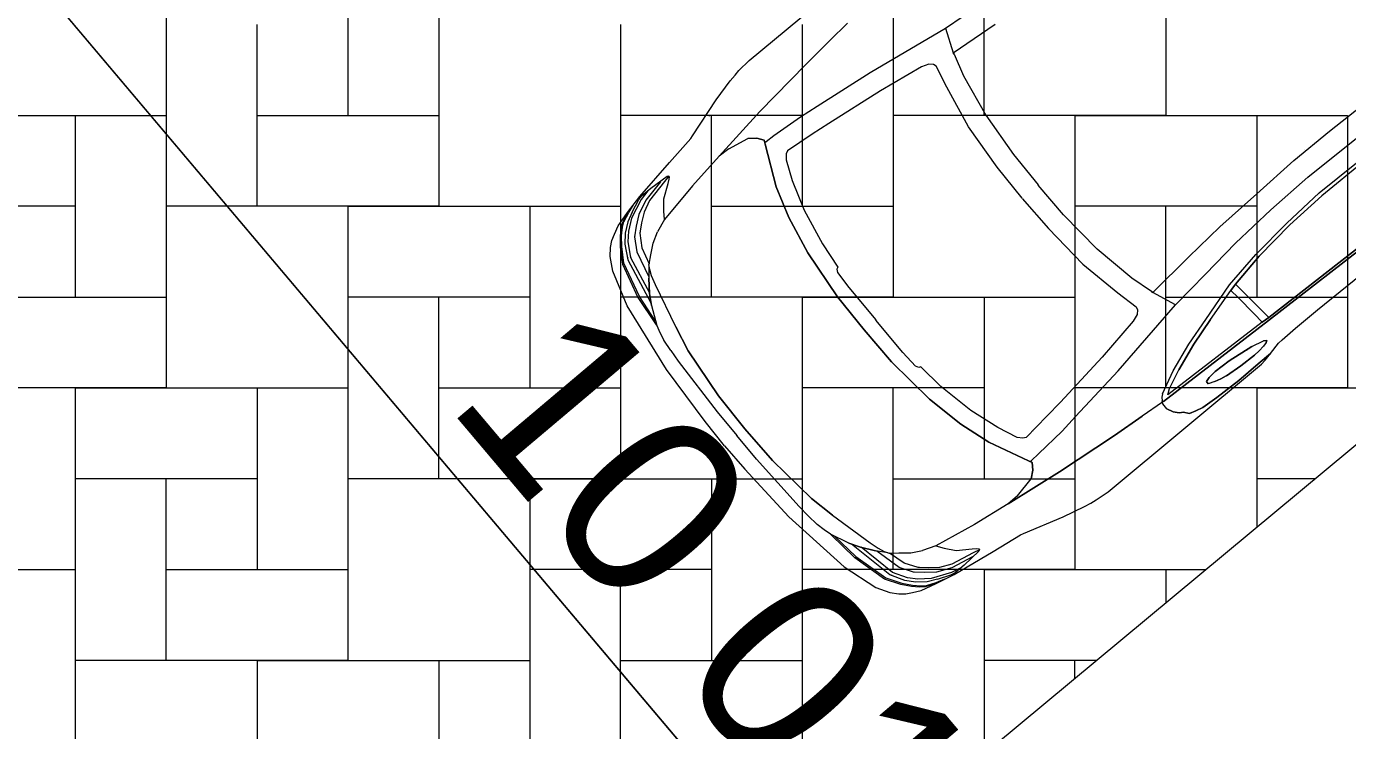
# Model space of a CAD drawing. Header units: millimetres. Extents: x 156050 to 369663, y -269476 to -128786.
# Drawn here: x 260743 to 265104, y -204221 to -201895 of the extents above; entities that cross this region are included whole.
import ezdxf

# ---------------------------------------------------------------- set-up
doc = ezdxf.new("R2010")
doc.units = ezdxf.units.MM
doc.header["$MEASUREMENT"] = 0
doc.set_wipeout_variables(frame=1)
doc.linetypes.add('Wipeout_Contour', pattern=[1000, 0, -1000])
doc.layers.add('BT_text_parcel', color=7, linetype='Continuous')
doc.layers.add('Situace - koordinační', color=7, linetype='Continuous')
doc.styles.add('GENEROVANÝ_STYL_1', font='Arial.ttf')
doc.dimstyles.new('GENEROVANÝ_STYL__1', dxfattribs={"dimtxt": 600, "dimasz": 456, "dimexe": 0.18, "dimexo": 0.0625, "dimgap": 0, "dimtad": 1, "dimdec": 0, "dimzin": 0, "dimdsep": 46, "dimtxsty": 'GENEROVANÝ_STYL_1', "dimblk": 'ARROWHEAD_2', "dimblk1": 'ARROWHEAD_2', "dimblk2": 'ARROWHEAD_2', "dimcen": 0.09, "dimse1": 1, "dimse2": 1, "dimclrd": 7, "dimclre": 7, "dimclrt": 7, "dimazin": 0, "dimtfac": 1, "dimtdec": 4, "dimtmove": 2, "dimatfit": 3, "dimfxl": 1, "dimtolj": 1, "dimtzin": 0, "dimarcsym": 0})

# ---------------------------------------------------------------- blocks, each defined once
blk = doc.blocks.new('*X11')
at = {"layer": 'Situace - koordinační', "color": 253, "linetype": 'Continuous', "lineweight": 13, "true_color": 0xa8a8a8}
for p, q in [((263604.5, -201289.2), (263604.5, -202189.2)), ((264504.5, -201289.2), (264504.5, -202189.2)), ((261204.5, -201589.2), (261204.5, -202489.2)), ((261804.5, -201589.2), (261804.5, -202189.2)), ((262104.5, -201589.2), (262104.5, -202489.2)), ((263904.5, -202189.2), (263904.5, -201589.2)), ((261504.5, -202489.2), (261504.5, -201889.2)), ((262704.5, -201889.2), (262704.5, -202789.2)), ((263304.5, -201889.2), (263304.5, -202489.2)), ((263604.5, -201889.2), (263604.5, -202789.2)), ((260304.5, -202189.2), (261204.5, -202189.2)), ((260904.5, -202189.2), (260904.5, -202789.2)), ((261204.5, -202189.2), (261204.5, -203089.2)), ((261504.5, -202189.2), (262104.5, -202189.2)), ((263304.5, -202189.2), (262704.5, -202189.2)), ((263004.5, -202789.2), (263004.5, -202189.2)), ((264504.5, -202189.2), (263604.5, -202189.2)), ((264204.5, -202189.2), (265104.5, -202189.2)), ((264204.5, -202189.2), (264204.5, -203089.2)), ((264804.5, -202189.2), (264804.5, -202789.2)), ((265104.5, -202189.2), (265104.5, -203089.2)), ((260904.5, -202489.2), (260304.5, -202489.2)), ((262104.5, -202489.2), (261204.5, -202489.2)), ((261804.5, -202489.2), (262704.5, -202489.2)), ((261804.5, -202489.2), (261804.5, -203389.2)), ((262404.5, -202489.2), (262404.5, -203089.2)), ((262704.5, -202489.2), (262704.5, -203389.2)), ((263004.5, -202489.2), (263604.5, -202489.2)), ((264804.5, -202489.2), (264204.5, -202489.2)), ((264504.5, -203089.2), (264504.5, -202489.2)), ((260604.5, -202789.2), (261204.5, -202789.2)), ((262404.5, -202789.2), (261804.5, -202789.2)), ((262104.5, -203389.2), (262104.5, -202789.2)), ((263604.5, -202789.2), (262704.5, -202789.2)), ((263304.5, -202789.2), (264204.5, -202789.2)), ((263304.5, -202789.2), (263304.5, -203689.2)), ((263904.5, -202789.2), (263904.5, -203389.2)), ((264204.5, -202789.2), (264204.5, -203689.2)), ((264504.5, -202789.2), (265104.5, -202789.2)), ((261204.5, -203089.2), (260304.5, -203089.2)), ((260904.5, -203089.2), (261804.5, -203089.2)), ((260904.5, -203089.2), (260904.5, -203989.2)), ((261504.5, -203089.2), (261504.5, -203689.2)), ((261804.5, -203089.2), (261804.5, -203989.2)), ((262104.5, -203089.2), (262704.5, -203089.2)), ((263904.5, -203089.2), (263304.5, -203089.2)), ((263604.5, -203689.2), (263604.5, -203089.2)), ((265104.5, -203089.2), (264204.5, -203089.2)), ((264804.5, -203089.2), (265357.3, -203089.2)), ((264804.5, -203089.2), (264804.5, -203548.9)), ((261504.5, -203389.2), (260904.5, -203389.2)), ((261204.5, -203989.2), (261204.5, -203389.2)), ((262704.5, -203389.2), (261804.5, -203389.2)), ((262404.5, -203389.2), (263304.5, -203389.2)), ((262404.5, -203389.2), (262404.5, -204289.2)), ((263004.5, -203389.2), (263004.5, -203989.2)), ((263304.5, -203389.2), (263304.5, -204289.2)), ((263604.5, -203389.2), (264204.5, -203389.2)), ((264996.6, -203389.2), (264804.5, -203389.2)), ((260004.5, -203689.2), (260904.5, -203689.2)), ((260904.5, -203689.2), (260904.5, -204589.2)), ((261204.5, -203689.2), (261804.5, -203689.2)), ((263004.5, -203689.2), (262404.5, -203689.2)), ((262704.5, -204289.2), (262704.5, -203689.2)), ((264204.5, -203689.2), (263304.5, -203689.2)), ((263904.5, -203689.2), (264635.8, -203689.2)), ((263904.5, -203689.2), (263904.5, -204297.3)), ((264504.5, -203689.2), (264504.5, -203798.4)), ((261804.5, -203989.2), (260904.5, -203989.2)), ((261504.5, -203989.2), (262404.5, -203989.2)), ((261504.5, -203989.2), (261504.5, -204889.2)), ((262104.5, -203989.2), (262104.5, -204589.2)), ((262404.5, -203989.2), (262404.5, -204889.2)), ((262704.5, -203989.2), (263304.5, -203989.2)), ((264275, -203989.2), (263904.5, -203989.2)), ((264204.5, -204047.9), (264204.5, -203989.2))]:
    blk.add_line(p, q, dxfattribs=at)
blk = doc.blocks.new('výplň_1')
at = {"color": 254, "linetype": 'Wipeout_Contour', "lineweight": 0, "ltscale": 14459165.28293714}
blk.add_wipeout([(257736.9, -202722.8), (257704.5, -202761.1), (257472.8, -203118.3), (257287.4, -203501.5), (257151.3, -203904.9), (257066.6, -204322.1), (257034.6, -204746.6), (257055.8, -205171.8), (257129.9, -205591), (257255.7, -205997.7), (257431.3, -206385.5), (257653.9, -206748.4), (293199.4, -249246.5), (293593.1, -249026.5), (259030.8, -207703.9), (259010.1, -207427.9), (259010.7, -207151.1), (259032.5, -206875.2), (259075.4, -206601.8), (259139.1, -206332.5), (259177.9, -206211.2), (260581.5, -208143.5), (260762.6, -208392.9), (294380.6, -248586.5), (294774.4, -248366.5), (262964.5, -210334.7), (261108.9, -208103.2), (260971.3, -207916.8), (260963.2, -207902.5), (260856.1, -207715.7), (260764.9, -207502.7), (260698.9, -207280.6), (260658.9, -207052.4), (260645.5, -206821.1), (260658.9, -206589.8), (260698.9, -206361.5), (260764.9, -206139.4), (260841.1, -205961.6), (261312, -206453), (268416.5, -200545.4), (264580.3, -195932), (259462.5, -200187.6), (257296.6, -202263.4)], dxfattribs=at).dxf.layer = 'Situace - koordinační'
at = {"layer": 'Situace - koordinační', "color": 7, "linetype": 'Continuous', "lineweight": 13, "flags": 128}
blk.add_lwpolyline([(261312, -206453), (268416.5, -200545.4), (264580.3, -195932), (259462.5, -200187.6), (257296.6, -202263.4), (257736.9, -202722.8), (257704.5, -202761.1), (257472.8, -203118.3), (257287.4, -203501.5), (257151.3, -203904.9), (257066.6, -204322.1)], dxfattribs=at)
at = {"layer": 'Situace - koordinační', "color": 253, "linetype": 'Continuous', "lineweight": 13, "true_color": 0xa8a8a8}
blk.add_blockref('*X11', (0, 0), dxfattribs=at)
blk = doc.blocks.new('Luxusní auto 2 27_2')
at = {"layer": 'Situace - koordinační', "color": 253, "linetype": 'Continuous', "lineweight": 13, "true_color": 0xa8a8a8}
for p, q in [((2632.8, 918), (2591, 908.6)), ((2660.9, 923.9), (2632.8, 918)), ((2685.7, 918.4), (2632.8, 918)), ((2632.8, 918), (2685.7, 918.4)), ((2678.7, 926.3), (2660.9, 923.9)), ((3337.5, 926.3), (2678.7, 926.3)), ((2770.5, 919.6), (2685.7, 918.4)), ((2685.7, 918.4), (2770.5, 919.6)), ((2862.2, 917.1), (2770.5, 919.6)), ((2770.5, 919.6), (2862.2, 917.1)), ((2919.3, 912.2), (2862.2, 917.1)), ((2862.2, 917.1), (2919.3, 912.2)), ((3384.9, 922.1), (3337.5, 926.3)), ((3404.8, 918.6), (3384.9, 922.1)), ((3428.8, 914), (3404.8, 918.6)), ((2422, 906.3), (1836.8, 913.2)), ((2515.9, 906.4), (2422, 906.3)), ((2575.4, 908.2), (2515.9, 906.4)), ((2591, 908.6), (2575.4, 908.2)), ((2615.4, 877.6), (2620.7, 881.4)), ((2620.7, 881.4), (2615.4, 877.6)), ((2624.3, 870.9), (2615.4, 877.6)), ((2615.4, 877.6), (2624.3, 870.9)), ((2620.7, 881.4), (2635.3, 884.2)), ((2635.3, 884.2), (2656.3, 887.4)), ((2656.3, 887.4), (2635.3, 884.2)), ((2656.3, 887.4), (2677.3, 888.9)), ((2677.3, 888.9), (2656.3, 887.4)), ((2677.3, 888.9), (2734.7, 886.7)), ((2734.7, 886.7), (2677.3, 888.9)), ((2734.7, 886.7), (2792.1, 881.3)), ((2792.1, 881.3), (2734.7, 886.7)), ((2792.1, 881.3), (2792.8, 881.2)), ((2792.8, 881.2), (2812.9, 877.1)), ((2812.9, 877.1), (2792.8, 881.2)), ((2812.9, 877.1), (2833.7, 871.2)), ((2833.7, 871.2), (2812.9, 877.1)), ((2943.5, 906.7), (2919.3, 912.2)), ((2919.3, 912.2), (2943.5, 906.7)), ((2965.2, 900.1), (2943.5, 906.7)), ((2943.5, 906.7), (2965.2, 900.1)), ((2979.1, 883.1), (2965.2, 900.1)), ((2965.2, 900.1), (2979.1, 883.1)), ((2983.5, 880.6), (2979.1, 883.1)), ((2979.1, 883.1), (2983.5, 880.6)), ((2990.7, 875.8), (2983.5, 880.6)), ((2983.5, 880.6), (2990.7, 875.8)), ((3003.7, 860.8), (2990.7, 875.8)), ((2990.7, 875.8), (3003.7, 860.8)), ((3504.4, 895.6), (3428.8, 914)), ((3640.4, 854.1), (3504.4, 895.6)), ((1866.3, 854.1), (2568, 830)), ((2568, 830), (1866.3, 854.1)), ((2561.4, 822.6), (1957.9, 841.8)), ((1957.9, 841.8), (2561.4, 822.6)), ((2568, 830), (3006.2, 813.8)), ((3006.2, 813.8), (2568, 830)), ((2665.8, 861.2), (2624.3, 870.9)), ((2753.3, 850.1), (2665.8, 861.2)), ((2665.8, 861.2), (2753.3, 850.1)), ((2684.7, 858.8), (2685.1, 860.1)), ((2811.9, 847.1), (2753.3, 850.1)), ((2753.3, 850.1), (2811.9, 847.1)), ((2839.5, 849.4), (2811.9, 847.1)), ((2811.9, 847.1), (2839.5, 849.4)), ((2833.7, 871.2), (2855.3, 863.1)), ((2855.2, 854.4), (2839.5, 849.4)), ((2839.5, 849.4), (2855.2, 854.4)), ((2855.3, 863.1), (2855.2, 854.4)), ((2855.2, 854.4), (2855.3, 863.1)), ((3013.4, 839.5), (3003.7, 860.8)), ((3003.7, 860.8), (3013.4, 839.5)), ((3013.4, 839.5), (3012.2, 818.8)), ((3556, 869.2), (3556.2, 869.9)), ((3650.2, 850.8), (3640.4, 854.1)), ((3755.5, 835.7), (3650.2, 850.8)), ((3902.6, 811.8), (3755.5, 835.7)), ((2572, 707.5), (2561.4, 822.6)), ((2588.1, 821.7), (2561.4, 822.6)), ((2561.4, 822.6), (2588.1, 821.7)), ((2588.1, 821.7), (2980.5, 806.5)), ((2588.1, 821.7), (2590.7, 783.4)), ((2590.7, 783.4), (2588.1, 821.7)), ((2963.8, 793.9), (2900.3, 766.6)), ((2993, 792.7), (2917.1, 756.7)), ((2980.5, 806.5), (2963.8, 793.9)), ((2993, 792.7), (3001.1, 799.3)), ((2993, 792.7), (3001.1, 799.3)), ((3001.1, 799.3), (3008.5, 810)), ((3006.2, 813.8), (3009.9, 813.3)), ((3012.2, 818.8), (3008.5, 810)), ((3009.9, 813.3), (3091.4, 806.5)), ((3202.2, 796.8), (3091.4, 806.5)), ((3091.4, 806.5), (3202.2, 796.8)), ((3418.5, 773.7), (3202.2, 796.8)), ((3202.2, 796.8), (3418.5, 773.7)), ((3786.1, 802.6), (3791.1, 804.7)), ((3786.5, 798.5), (3786.1, 802.6)), ((3786.1, 802.2), (3808.6, 797.3)), ((3791.2, 793.1), (3786.5, 798.5)), ((3791.1, 804.7), (3857.5, 809.1)), ((3803, 784.1), (3791.2, 793.1)), ((3808.6, 797.3), (3886.8, 780.9)), ((3818.8, 805.6), (3894.9, 790.2)), ((3857.5, 809.1), (3913.2, 809.4)), ((3869.5, 809.1), (3905, 801.1)), ((3879.3, 806.8), (3879.1, 806.9)), ((3894.9, 790.2), (3942.4, 768)), ((3911.7, 805.7), (3897.4, 809.1)), ((3967.6, 796.7), (3902.6, 811.8)), ((3905, 801.1), (3969.3, 773.4)), ((3955.3, 788.5), (3911.7, 805.7)), ((3964.9, 794.1), (3935.6, 803.6)), ((3955.3, 788.5), (3986.5, 773.3)), ((3996.7, 781), (3964.9, 794.1)), ((3967.6, 796.7), (3971.3, 795.1)), ((4019.8, 782.6), (3967.6, 796.7)), ((3971.3, 795.1), (4002.3, 781.5)), ((2590.7, 783.4), (2597.2, 707.5)), ((2597.2, 707.5), (2590.7, 783.4)), ((2808, 732.8), (2900.3, 766.6)), ((2900.3, 766.6), (2808, 732.8)), ((2917.1, 756.7), (2820.9, 722)), ((2897.8, 766.8), (2897.7, 766.8)), ((3616.4, 746.7), (3418.5, 773.7)), ((3418.5, 773.7), (3616.4, 746.7)), ((3575.7, 745.3), (3505.6, 731.3)), ((3575.7, 745.3), (3616.4, 746.7)), ((3616.4, 746.7), (3745.8, 727.7)), ((3846.5, 754.9), (3803, 784.1)), ((3872.9, 724), (3846.5, 754.9)), ((3886.8, 780.9), (3925, 762.7)), ((3925, 762.7), (3953.6, 741)), ((3942.4, 768), (3974.7, 743.7)), ((3969.3, 773.4), (4004.3, 746.8)), ((3974.7, 743.7), (4001.1, 719.8)), ((3986.5, 773.3), (4016.8, 749)), ((4011.5, 770.5), (3996.7, 781)), ((4002.3, 781.5), (4017.4, 770.7)), ((4004.3, 746.8), (4028.5, 721.7)), ((4031.3, 750.5), (4011.5, 770.5)), ((4016.8, 749), (4040.9, 722.5)), ((4017.4, 770.7), (4036.5, 751.4)), ((4046.7, 769.6), (4019.8, 782.6)), ((4054.1, 723), (4031.3, 750.5)), ((4036.5, 751.4), (4059.2, 723.9)), ((4066.1, 758.6), (4046.7, 769.6)), ((4084.5, 743.8), (4066.1, 758.6)), ((4104.4, 721.6), (4084.5, 743.8)), ((2575, 668.2), (2572, 707.5)), ((2572, 707.5), (2575, 668.2)), ((2597.2, 707.5), (2600.5, 674.3)), ((2600.5, 674.3), (2597.2, 707.5)), ((2713.8, 705.5), (2600.5, 674.3)), ((2713.8, 705.5), (2808, 732.8)), ((2808, 732.8), (2713.8, 705.5)), ((2820.9, 722), (2725.8, 694.9)), ((3468.3, 692.2), (3482.3, 712.7)), ((3482.3, 712.7), (3468.3, 692.2)), ((3482.3, 712.7), (3505.6, 731.3)), ((3505.6, 731.3), (3482.3, 712.7)), ((3745.8, 727.7), (3888.7, 700.7)), ((3746.7, 725.2), (3746.7, 725.2)), ((3888.7, 700.7), (3872.9, 724)), ((3888.7, 700.7), (3932, 684.1)), ((3953.6, 741), (3979.3, 718.6)), ((3976.2, 718.6), (3976.3, 718.5)), ((3979.3, 718.6), (4005.7, 676.8)), ((3998, 719.7), (3998.1, 719.6)), ((4001.1, 719.8), (4026.9, 677.6)), ((4026.7, 721.4), (4026.9, 721.3)), ((4026.9, 721.3), (4026.7, 721.4)), ((4028.5, 721.7), (4054.8, 676.8)), ((4040.9, 722.5), (4066.7, 676.4)), ((4083.9, 676), (4054.1, 723)), ((4059.2, 723.9), (4089.1, 676.8)), ((4128.8, 679.4), (4104.4, 721.6)), ((2456.2, 646.6), (2575, 668.2)), ((2575, 668.2), (2456.2, 646.6)), ((2592.2, 657.7), (2461.4, 635.4)), ((2575, 668.2), (2600.5, 674.3)), ((2600.5, 674.3), (2575, 668.2)), ((2725.8, 694.9), (2592.2, 657.7)), ((3261.3, 666.9), (3056, 640.4)), ((3326, 674.9), (3261.3, 666.9)), ((3433.7, 683.1), (3326, 674.9)), ((3465.6, 684.9), (3433.7, 683.1)), ((3471.6, 685.1), (3465.6, 684.9)), ((3474.2, 679.7), (3468.3, 692.2)), ((3468.3, 692.2), (3474.2, 679.7)), ((3535.7, 548.7), (3474.2, 679.7)), ((3474.2, 679.7), (3535.7, 548.7)), ((3966.9, 665.1), (3932, 684.1)), ((3997.4, 640.5), (3966.9, 665.1)), ((4003.2, 676.4), (4003.1, 676.6)), ((4003.1, 676.6), (4003.2, 676.4)), ((4005.7, 676.8), (4021.2, 621.1)), ((4026.9, 677.6), (4049.3, 589.1)), ((4052.8, 677.3), (4052.9, 676.8)), ((4052.9, 676.8), (4052.8, 677.3)), ((4054.8, 676.8), (4081.1, 546.6)), ((4061.9, 681.6), (4062.5, 680.4)), ((4066.7, 676.4), (4098.9, 517.8)), ((4114.6, 558.8), (4083.9, 676)), ((4089.1, 676.8), (4120.1, 559.5)), ((4165.4, 560.2), (4128.8, 679.4)), ((2170.5, 613.4), (1933.2, 616.3)), ((1988.9, 627.6), (2170.1, 625.8)), ((2170.1, 625.8), (2312.6, 632.3)), ((2316.7, 621.6), (2170.5, 613.4)), ((2312.6, 632.3), (2456.2, 646.6)), ((2461.4, 635.4), (2316.7, 621.6)), ((3056, 640.4), (2771.1, 594.4)), ((3333.2, 605.6), (3430.8, 616.2)), ((3399.4, 612.1), (3401.8, 613.1)), ((3430.8, 616.2), (3440.6, 610.9)), ((3440.6, 610.9), (3453.6, 596.1)), ((4022.1, 620.4), (3997.4, 640.5)), ((4022.1, 620.4), (4023.3, 620.4)), ((4031.7, 604.9), (4023.3, 620.4)), ((4025.4, 616.6), (4052.1, 585.9)), ((2630.6, 579.7), (2488.8, 564.2)), ((2771.1, 594.4), (2630.6, 579.7)), ((2771.1, 594.4), (2803.2, 515)), ((2913.4, 546.2), (3068.5, 572.4)), ((3068.5, 572.4), (3268.6, 598.7)), ((3268.6, 598.7), (3333.2, 605.6)), ((3453.6, 596.1), (3481.8, 531)), ((4040.2, 584.9), (4031.7, 604.9)), ((4049.6, 554.2), (4040.2, 584.9)), ((4052.1, 585.9), (4082.7, 544.4)), ((4082.7, 544.4), (4052.1, 585.9)), ((2165.9, 548.9), (1924.6, 554)), ((2328.3, 554), (2165.9, 548.9)), ((2488.8, 564.2), (2328.3, 554)), ((2875.5, 516.8), (2878.6, 526.6)), ((2878.6, 526.6), (2889.5, 537.6)), ((2889.5, 537.6), (2913.4, 546.2)), ((3481.8, 531), (3513.7, 430.3)), ((3568.3, 443.7), (3535.7, 548.7)), ((3535.7, 548.7), (3568.3, 443.7)), ((4086, 404.5), (4049.6, 554.2)), ((4082.7, 544.4), (4103.6, 510)), ((4103.6, 510), (4082.7, 544.4)), ((4125.5, 462.1), (4114.6, 558.8)), ((4120.1, 559.5), (4131.5, 451.2)), ((4200.7, 316.1), (4165.4, 560.2)), ((2013.5, 478.2), (1854.3, 481.6)), ((2330.6, 484.2), (2166.3, 478)), ((2494.2, 490.3), (2330.6, 484.2)), ((2636.4, 499.6), (2494.2, 490.3)), ((2803.2, 515), (2636.4, 499.6)), ((2804.5, 509.6), (2803.2, 515)), ((2803.2, 515), (2804.5, 509.6)), ((2804.5, 509.6), (2826.1, 434.5)), ((2892.4, 441.7), (2875.5, 516.8)), ((4103.6, 510), (4131.8, 448.3)), ((2166.3, 478), (2013.5, 478.2)), ((2115.2, 472.4), (2115.2, 472.1)), ((2115.2, 472.1), (2115.2, 472.4)), ((2921, 294.7), (2892.4, 441.7)), ((3594.9, 314.5), (3568.3, 443.7)), ((3568.3, 443.7), (3594.9, 314.5)), ((4131.8, 448.3), (4131.5, 451.3)), ((4131.8, 448.3), (4138.6, 423.7)), ((2826.1, 434.5), (2853.2, 287.7)), ((3513.7, 430.3), (3539.1, 306)), ((4104.9, 317.8), (4086, 404.5)), ((4086, 404.5), (4104.9, 317.8)), ((4086.7, 397.1), (4086.7, 397.1)), ((4138.6, 423.7), (4144.8, 396.1)), ((4149.6, 355), (4144.8, 396.1)), ((4149.6, 355), (4153.1, 312.1)), ((3539.1, 306), (3549.2, 213.9)), ((3613, 139.9), (3594.9, 314.5)), ((3594.9, 314.5), (3613, 139.9)), ((4123, 139.4), (4104.9, 317.8)), ((4104.9, 317.8), (4123, 139.4)), ((4153.1, 312.1), (4161.1, 101.7)), ((4212, 102.3), (4200.7, 316.1)), ((2853.2, 287.7), (2865.2, 129.1)), ((2933.3, 132.3), (2921, 294.7)), ((3549.2, 213.9), (3555.8, 211.2)), ((3555.8, 211.2), (3561.2, 201.4)), ((3561.2, 201.4), (3564.4, 139.1)), ((2935.8, 0.2), (2933.3, 132.3)), ((3564.4, 139.1), (3564.4, 0.2)), ((3614.5, 0), (3613, 139.9)), ((3613, 139.9), (3614.5, 0)), ((4126.4, 0), (4123, 139.4)), ((4123, 139.4), (4126.4, 0)), ((2865.2, 129.1), (2866.9, 0.2)), ((4161.1, 101.7), (4161.6, 0)), ((4213.6, 0), (4212, 102.3)), ((3614.5, 0), (3613, -139.9)), ((3613, -139.9), (3614.5, 0)), ((4126.4, 0), (4123, -139.4)), ((4123, -139.4), (4126.4, 0)), ((4161.1, -101.7), (4161.6, 0)), ((4213.6, 0), (4212, -102.3)), ((2865.2, -129.1), (2866.9, -0.2)), ((2935.8, -0.2), (2933.3, -132.3)), ((3564.4, -139.1), (3564.4, -0.2)), ((2853.2, -287.7), (2865.2, -129.1)), ((4153.1, -312.1), (4161.1, -101.7)), ((4212, -102.3), (4200.7, -316.1)), ((2933.3, -132.3), (2921, -294.7)), ((3561.2, -201.4), (3564.4, -139.1)), ((3613, -139.9), (3594.9, -314.5)), ((3594.9, -314.5), (3613, -139.9)), ((4123, -139.4), (4104.9, -317.8)), ((4104.9, -317.8), (4123, -139.4)), ((3539.1, -306), (3549.2, -213.9)), ((3549.2, -213.9), (3555.8, -211.2)), ((3555.8, -211.2), (3561.2, -201.4)), ((2826.1, -434.5), (2853.2, -287.7)), ((2921, -294.7), (2892.4, -441.7)), ((3513.7, -430.3), (3539.1, -306)), ((3594.9, -314.5), (3568.3, -443.7)), ((3568.3, -443.7), (3594.9, -314.5)), ((4104.9, -317.8), (4086, -404.5)), ((4086, -404.5), (4104.9, -317.8)), ((4149.6, -355), (4153.1, -312.1)), ((4200.7, -316.1), (4165.4, -560.2)), ((4149.6, -355), (4144.8, -396.1)), ((2804.5, -509.6), (2826.1, -434.5)), ((3481.8, -531), (3513.7, -430.3)), ((4086, -404.5), (4049.6, -554.2)), ((4086.7, -397.1), (4086.7, -397.1)), ((4131.8, -448.3), (4138.6, -423.7)), ((4138.6, -423.7), (4144.8, -396.1)), ((2892.4, -441.7), (2875.5, -516.8)), ((3568.3, -443.7), (3535.7, -548.7)), ((3535.7, -548.7), (3568.3, -443.7)), ((4103.6, -510), (4131.8, -448.3)), ((4125.5, -462.1), (4114.6, -558.8)), ((4120.1, -559.5), (4131.5, -451.2)), ((4131.8, -448.3), (4131.5, -451.3)), ((2803.2, -515), (2636.4, -499.6)), ((2771.1, -594.4), (2803.2, -515)), ((2804.5, -509.6), (2803.2, -515)), ((2803.2, -515), (2804.5, -509.6)), ((2875.5, -516.8), (2878.6, -526.6)), ((4066.7, -676.4), (4098.9, -517.8)), ((4082.7, -544.4), (4103.6, -510)), ((4103.6, -510), (4082.7, -544.4)), ((2878.6, -526.6), (2889.5, -537.6)), ((2889.5, -537.6), (2913.4, -546.2)), ((2913.4, -546.2), (3068.5, -572.4)), ((3453.6, -596.1), (3481.8, -531)), ((3535.7, -548.7), (3474.2, -679.7)), ((3474.2, -679.7), (3535.7, -548.7)), ((4049.6, -554.2), (4040.2, -584.9)), ((4052.1, -585.9), (4082.7, -544.4)), ((4082.7, -544.4), (4052.1, -585.9)), ((4054.8, -676.8), (4081.1, -546.6)), ((4114.6, -558.8), (4083.9, -676)), ((4089.1, -676.8), (4120.1, -559.5)), ((4165.4, -560.2), (4128.8, -679.4)), ((2771.1, -594.4), (2630.6, -579.7)), ((3056, -640.4), (2771.1, -594.4)), ((3068.5, -572.4), (3268.6, -598.7)), ((3268.6, -598.7), (3333.2, -605.6)), ((3333.2, -605.6), (3430.8, -616.2)), ((3440.6, -610.9), (3453.6, -596.1)), ((4031.7, -604.9), (4023.3, -620.4)), ((4025.4, -616.6), (4052.1, -585.9)), ((4026.9, -677.6), (4049.3, -589.1)), ((4040.2, -584.9), (4031.7, -604.9)), ((3261.3, -666.9), (3056, -640.4)), ((3399.4, -612.1), (3401.8, -613.1)), ((3430.8, -616.2), (3440.6, -610.9)), ((3997.4, -640.5), (3966.9, -665.1)), ((4022.1, -620.4), (3997.4, -640.5)), ((4005.7, -676.8), (4021.2, -621.1)), ((4022.1, -620.4), (4023.3, -620.4)), ((3326, -674.9), (3261.3, -666.9)), ((3433.7, -683.1), (3326, -674.9)), ((3465.6, -684.9), (3433.7, -683.1)), ((3471.6, -685.1), (3465.6, -684.9)), ((3474.2, -679.7), (3468.3, -692.2)), ((3468.3, -692.2), (3474.2, -679.7)), ((3468.3, -692.2), (3482.3, -712.7)), ((3482.3, -712.7), (3468.3, -692.2)), ((3888.7, -700.7), (3932, -684.1)), ((3966.9, -665.1), (3932, -684.1)), ((3979.3, -718.6), (4005.7, -676.8)), ((4001.1, -719.8), (4026.9, -677.6)), ((4003.2, -676.4), (4003.1, -676.6)), ((4003.1, -676.6), (4003.2, -676.4)), ((4028.5, -721.7), (4054.8, -676.8)), ((4040.9, -722.5), (4066.7, -676.4)), ((4052.8, -677.3), (4052.9, -676.8)), ((4052.9, -676.8), (4052.8, -677.3)), ((4083.9, -676), (4054.1, -723)), ((4059.2, -723.9), (4089.1, -676.8)), ((4061.9, -681.6), (4062.5, -680.4)), ((4128.8, -679.4), (4104.4, -721.6)), ((3482.3, -712.7), (3505.6, -731.3)), ((3505.6, -731.3), (3482.3, -712.7)), ((3575.7, -745.3), (3505.6, -731.3)), ((3616.4, -746.7), (3745.8, -727.7)), ((3745.8, -727.7), (3888.7, -700.7)), ((3746.7, -725.2), (3746.7, -725.2)), ((3872.9, -724), (3846.5, -754.9)), ((3888.7, -700.7), (3872.9, -724)), ((3925, -762.7), (3953.6, -741)), ((3953.6, -741), (3979.3, -718.6)), ((3974.7, -743.7), (4001.1, -719.8)), ((3976.2, -718.6), (3976.3, -718.5)), ((3998, -719.7), (3998.1, -719.6)), ((4004.3, -746.8), (4028.5, -721.7)), ((4016.8, -749), (4040.9, -722.5)), ((4026.7, -721.4), (4026.9, -721.3)), ((4026.9, -721.3), (4026.7, -721.4)), ((4054.1, -723), (4031.3, -750.5)), ((4036.5, -751.4), (4059.2, -723.9)), ((4104.4, -721.6), (4084.5, -743.8)), ((3418.5, -773.7), (3202.2, -796.8)), ((3202.2, -796.8), (3418.5, -773.7)), ((3616.4, -746.7), (3418.5, -773.7)), ((3418.5, -773.7), (3616.4, -746.7)), ((3575.7, -745.3), (3616.4, -746.7)), ((3803, -784.1), (3791.2, -793.1)), ((3846.5, -754.9), (3803, -784.1)), ((3808.6, -797.3), (3886.8, -780.9)), ((3886.8, -780.9), (3925, -762.7)), ((3894.9, -790.2), (3942.4, -768)), ((3905, -801.1), (3969.3, -773.4)), ((3942.4, -768), (3974.7, -743.7)), ((3955.3, -788.5), (3986.5, -773.3)), ((3996.7, -781), (3964.9, -794.1)), ((4019.8, -782.6), (3967.6, -796.7)), ((3969.3, -773.4), (4004.3, -746.8)), ((3971.3, -795.1), (4002.3, -781.5)), ((3986.5, -773.3), (4016.8, -749)), ((4011.5, -770.5), (3996.7, -781)), ((4002.3, -781.5), (4017.4, -770.7)), ((4031.3, -750.5), (4011.5, -770.5)), ((4017.4, -770.7), (4036.5, -751.4)), ((4046.7, -769.6), (4019.8, -782.6)), ((4066.1, -758.6), (4046.7, -769.6)), ((4084.5, -743.8), (4066.1, -758.6)), ((3009.9, -813.3), (3091.4, -806.5)), ((3202.2, -796.8), (3091.4, -806.5)), ((3091.4, -806.5), (3202.2, -796.8)), ((3902.6, -811.8), (3755.5, -835.7)), ((3786.1, -802.2), (3808.6, -797.3)), ((3786.5, -798.5), (3786.1, -802.6)), ((3786.1, -802.6), (3791.1, -804.7)), ((3791.2, -793.1), (3786.5, -798.5)), ((3791.1, -804.7), (3857.5, -809.1)), ((3818.8, -805.6), (3894.9, -790.2)), ((3857.5, -809.1), (3913.2, -809.4)), ((3869.5, -809.1), (3905, -801.1)), ((3879.3, -806.8), (3879.1, -806.9)), ((3911.7, -805.7), (3897.4, -809.1)), ((3967.6, -796.7), (3902.6, -811.8)), ((3955.3, -788.5), (3911.7, -805.7)), ((3964.9, -794.1), (3935.6, -803.6)), ((3967.6, -796.7), (3971.3, -795.1)), ((3640.4, -854.1), (3504.4, -895.6)), ((3556, -869.2), (3556.2, -869.9)), ((3650.2, -850.8), (3640.4, -854.1)), ((3755.5, -835.7), (3650.2, -850.8)), ((3428.8, -914), (3404.8, -918.6)), ((3504.4, -895.6), (3428.8, -914)), ((3337.5, -926.3), (2678.7, -926.3)), ((3384.9, -922.1), (3337.5, -926.3)), ((3404.8, -918.6), (3384.9, -922.1))]:
    blk.add_line(p, q, dxfattribs=at)
blk = doc.blocks.new('*D79')
at = {"layer": 'Situace - koordinační', "color": 7, "linetype": 'Continuous', "lineweight": 13, "transparency": 16777216}
for p, q in [((254939.8, -186266.5), (255576.2, -185630.1)), ((255050.6, -185740.9), (255258, -185948.3)), ((255592.7, -185858.7), (254923.4, -186038)), ((255258, -185948.3), (272009.4, -202699.7)), ((271691.2, -203017.9), (272327.6, -202381.5)), ((271674.8, -202789.4), (272344, -202610.1)), ((272009.4, -202699.7), (272216.9, -202907.2))]:
    blk.add_line(p, q, dxfattribs=at)
at = {"layer": 'Situace - koordinační', "color": 7, "lineweight": 13, "transparency": 16777216, "insert": (262965.9, -193486.5), "char_height": 600, "attachment_point": 7, "rotation": 315, "style": 'GENEROVANÝ_STYL_1'}
blk.add_mtext('\\A1;23\\~690', dxfattribs=at)
blk = doc.blocks.new('ARROWHEAD_2')
at = {"color": 0, "linetype": 'Continuous', "lineweight": 0}
for p, q in [((-0.3781, -0.655), (0.3781, 0.655)), ((0, 0), (-1, 0))]:
    blk.add_line(p, q, dxfattribs=at)
blk = doc.blocks.new('*D87')
at = {"layer": 'Situace - koordinační', "color": 7, "linetype": 'Continuous', "lineweight": 13, "transparency": 16777216}
for p, q in [((257640.5, -201973.1), (256952.8, -202553.8)), ((257296.6, -202263.4), (257107.3, -202039.3)), ((257637.6, -202202.2), (256955.7, -202324.6)), ((263632.7, -209766.5), (257296.6, -202263.4)), ((263976.5, -209476.2), (263288.9, -210056.8)), ((263291.7, -209827.7), (263973.7, -209705.3)), ((263822, -209990.7), (263632.7, -209766.5))]:
    blk.add_line(p, q, dxfattribs=at)
at = {"layer": 'Situace - koordinační', "color": 7, "lineweight": 13, "transparency": 16777216, "insert": (260201.1, -205516.8), "char_height": 600, "attachment_point": 7, "rotation": 310.1798, "style": 'GENEROVANÝ_STYL_1'}
blk.add_mtext('\\A1;9\\~820', dxfattribs=at)
blk = doc.blocks.new('*D88')
at = {"layer": 'Situace - koordinační', "color": 7, "linetype": 'Continuous', "lineweight": 13, "transparency": 16777216}
for p, q in [((259118.7, -200478), (259806.3, -199897.3)), ((259273.2, -199963.5), (259462.5, -200187.6)), ((259803.5, -200126.4), (259121.6, -200248.8)), ((259462.5, -200187.6), (265920.8, -207835.5)), ((265577, -208125.8), (266264.6, -207545.1)), ((265579.9, -207896.7), (266261.8, -207774.2)), ((265920.8, -207835.5), (266110.1, -208059.6))]:
    blk.add_line(p, q, dxfattribs=at)
at = {"layer": 'Situace - koordinační', "color": 7, "lineweight": 13, "transparency": 16777216, "insert": (262118.2, -203146.4), "char_height": 600, "attachment_point": 7, "rotation": 310.1798, "style": 'GENEROVANÝ_STYL_1'}
blk.add_mtext('\\A1;10\\~010', dxfattribs=at)

msp = doc.modelspace()

# ---------------------------------------------------------------- block references
at = {"layer": 'Situace - koordinační', "color": 253, "linetype": 'Continuous', "lineweight": 13, "true_color": 0xa8a8a8}
msp.add_blockref('výplň_1', (0, 0), dxfattribs=at)

# ---------------------------------------------------------------- next in the draw order: linework, layer by layer
at = {"layer": 'BT_text_parcel', "color": 7, "linetype": 'Continuous', "lineweight": 13, "flags": 128}
msp.add_lwpolyline([(265922.2, -207837.1), (259462.5, -200187.6)], dxfattribs=at)

# ---------------------------------------------------------------- next in the draw order: block references
at = {"layer": 'Situace - koordinační', "color": 146, "linetype": 'Continuous', "lineweight": 13, "true_color": 0x1a4f6e, "zscale": 1000, "rotation": 219.744839554631}
msp.add_blockref('Luxusní auto 2 27_2', (266287.6, -200586), dxfattribs=at)

# ---------------------------------------------------------------- next in the draw order: dimensions: what is measured, and where the dimension line sits
at = {"layer": 'Situace - koordinační', "color": 7, "linetype": 'Continuous', "lineweight": 13}
for base, p1, p2, angle, picture, middle, turn in [((272009.4, -202699.7), (254924.6, -186281.8), (272009.4, -202699.7), 315, '*D79', (264093.8, -194190.1), 315), ((265920.8, -207835.5), (259462.5, -200187.6), (265920.8, -207835.5), 310.1798, '*D88', (263183, -203942.4), 310.1798), ((257296.646, -202263.4228), (263632.703, -209766.4984), (257296.646, -202263.4228), 130.1798, '*D87', (261113.9733, -206132.879), 310.1798)]:
    dim = msp.add_linear_dim(base=base, p1=p1, p2=p2, angle=angle, dimstyle='GENEROVANÝ_STYL__1', dxfattribs=at)
    dim.commit()
    dim.dimension.update_dxf_attribs({"geometry": picture, "text_midpoint": middle, "dimtype": 160, "text_rotation": turn})

doc.saveas('drawing.dxf')
